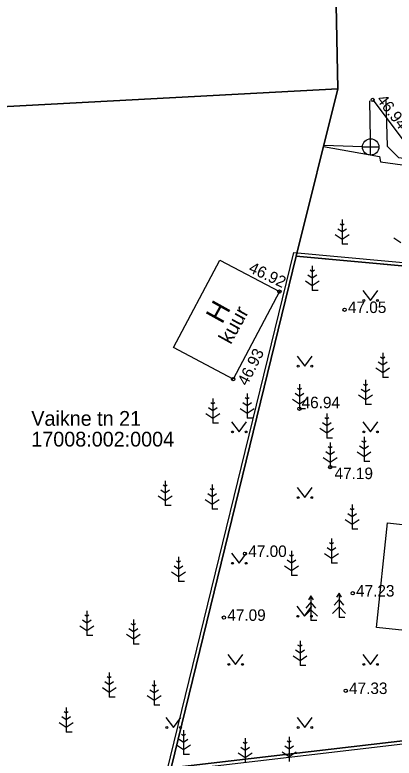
# Model space of a CAD drawing. Extents: x 642258 to 642462, y 6455764 to 6456273.
# Drawn here: x 642306.33 to 642329.45, y 6455978.14 to 6456023.4 of the extents above; entities that cross this region are included whole.
import ezdxf

# ---------------------------------------------------------------- set-up
doc = ezdxf.new("R2010")
doc.units = 0
for name, color, linetype in [('HALJASTUS', 7, 'Continuous'), ('HOONE', 7, 'Continuous'), ('KKAEV', 7, 'Continuous'), ('KORGUS-EH2000', 7, 'Continuous'), ('KTRASS', 7, 'Continuous'), ('MOOTPIIR', 7, 'Continuous'), ('PIIR', 7, 'Continuous'), ('PUU', 7, 'Continuous'), ('SKTRASS', 7, 'Continuous'), ('TEE', 7, 'Continuous'), ('VTRASS', 7, 'Continuous')]:
    doc.layers.add(name, color=color, linetype=linetype)

msp = doc.modelspace()

# ---------------------------------------------------------------- linework, layer by layer
at = {"layer": 'HALJASTUS'}
for p, q in [((642327.537, 6456006.607), (642328, 6456006)), ((642328, 6456006), (642328.446, 6456006.607)), ((642323.537, 6456002.607), (642324, 6456002)), ((642324, 6456002), (642324.446, 6456002.607)), ((642319.537, 6455998.607), (642320, 6455998)), ((642320, 6455998), (642320.446, 6455998.607)), ((642327.537, 6455998.607), (642328, 6455998)), ((642328, 6455998), (642328.446, 6455998.607)), ((642323.537, 6455994.607), (642324, 6455994)), ((642324, 6455994), (642324.446, 6455994.607)), ((642319.537, 6455990.607), (642320, 6455990)), ((642320, 6455990), (642320.446, 6455990.607)), ((642323.515, 6455987.38), (642323.978, 6455986.774)), ((642323.978, 6455986.774), (642324.424, 6455987.38)), ((642319.313, 6455984.451), (642319.777, 6455983.844)), ((642319.777, 6455983.844), (642320.222, 6455984.451)), ((642327.537, 6455984.451), (642328, 6455983.844)), ((642328, 6455983.844), (642328.446, 6455984.451)), ((642315.537, 6455980.607), (642316, 6455980)), ((642316, 6455980), (642316.446, 6455980.607)), ((642323.537, 6455980.607), (642324, 6455980)), ((642324, 6455980), (642324.446, 6455980.607))]:
    msp.add_line(p, q, dxfattribs=at)
for centre in [(642327.599, 6456006), (642328.428, 6456006), (642323.599, 6456002), (642324.428, 6456002), (642319.599, 6455998), (642320.428, 6455998), (642327.599, 6455998), (642328.428, 6455998), (642323.599, 6455994), (642324.428, 6455994), (642319.599, 6455990), (642320.428, 6455990), (642323.577, 6455986.774), (642324.406, 6455986.774), (642319.376, 6455983.844), (642320.204, 6455983.844), (642327.599, 6455983.844), (642328.428, 6455983.844), (642315.599, 6455980), (642316.428, 6455980), (642323.599, 6455980), (642324.428, 6455980)]:
    msp.add_circle(centre, 0.055, dxfattribs=at)
at = {"layer": 'HOONE'}
msp.add_line((642316.003, 6456003.144), (642318.817, 6456008.461), dxfattribs=at)
msp.add_lwpolyline([(642318.817, 6456008.461), (642322.462, 6456006.549), (642319.641, 6456001.219), (642316.003, 6456003.144)], dxfattribs=at)
at = {"layer": 'KKAEV'}
for p, q in [((642328.019, 6456014.853), (642328.019, 6456015.853)), ((642327.519, 6456015.353), (642328.519, 6456015.353))]:
    msp.add_line(p, q, dxfattribs=at)
msp.add_circle((642328.019, 6456015.353), 0.5, dxfattribs=at)
at = {"layer": 'KORGUS-EH2000'}
for centre in [(642328.142, 6456018.221), (642322.462, 6456006.549), (642326.432, 6456005.44), (642319.641, 6456001.219), (642323.679, 6455999.406), (642325.557, 6455995.861), (642320.36, 6455990.585), (642326.928, 6455988.175), (642319.079, 6455986.696), (642326.5, 6455982.24)]:
    msp.add_circle(centre, 0.1, dxfattribs=at)
at = {"layer": 'KTRASS'}
for p, q in [((642328.011, 6456015.853), (642327.974, 6456018.155)), ((642325.175, 6456015.468), (642327.519, 6456015.373))]:
    msp.add_line(p, q, dxfattribs=at)
msp.add_lwpolyline([(642328.937, 6456018.191), (642329.02, 6456015.39), (642329.713, 6456014.717), (642347.917, 6456012.304)], dxfattribs=at)
at = {"layer": 'MOOTPIIR'}
msp.add_lwpolyline([(642315.597, 6455977.308), (642323.327, 6456008.915), (642361.282, 6456005.448), (642357.324, 6455989.879), (642358.397, 6455982.305)], close=True, dxfattribs=at)
at = {"layer": 'PIIR'}
msp.add_lwpolyline([(642424.41, 6456096.97), (642422.61, 6456070.06), (642419.88, 6456034.96), (642420.26, 6455964.7), (642403.83, 6455963.1), (642403.56, 6455970.82), (642403.53, 6455995.65), (642403.49, 6456001.39), (642323.48, 6456008.7), (642326.02, 6456018.9), (642325.4, 6456049.55), (642338.87, 6456048.71), (642348.4, 6456048.13), (642339.18, 6456043), (642338.1, 6456015.87), (642369.95, 6456012.56), (642401.24, 6456009.31), (642404.96, 6456044.33), (642407.86, 6456071.65), (642409.74, 6456090.05)], dxfattribs=at)
for points in [[(642294.47, 6456017.21), (642288.11, 6456021.76), (642272.04, 6456021.99), (642274.79, 6456054.38), (642291.71, 6456052.67), (642317.1, 6456050.06), (642325.4, 6456049.55), (642326.02, 6456018.9)], [(642269.03, 6455975.51), (642272.04, 6456021.99), (642288.11, 6456021.76), (642294.47, 6456017.21), (642326.02, 6456018.9), (642323.48, 6456008.7), (642315.86, 6455977.54)], [(642315.86, 6455977.54), (642323.48, 6456008.7), (642361.03, 6456005.27), (642357.12, 6455989.89), (642358.17, 6455982.48)], [(642361.78, 6455956.33), (642362.18, 6455954), (642319.2, 6455948.95), (642315.86, 6455977.54), (642358.17, 6455982.48), (642360.72, 6455964.38)]]:
    msp.add_lwpolyline(points, close=True, dxfattribs=at)
at = {"layer": 'PUU'}
for p, q in [((642326.277, 6456010.577), (642326.153, 6456010.66)), ((642326.277, 6456010.927), (642326.277, 6456009.427)), ((642326.402, 6456010.66), (642326.277, 6456010.577)), ((642326.277, 6456010.177), (642326.011, 6456010.355)), ((642326.544, 6456010.355), (642326.277, 6456010.177)), ((642325.853, 6456010.017), (642326.277, 6456009.734)), ((642326.277, 6456009.734), (642326.702, 6456010.017)), ((642329.426, 6456009.824), (642329.85, 6456009.541)), ((642326.637, 6456009.427), (642326.277, 6456009.427)), ((642324.463, 6456008.107), (642324.463, 6456006.607)), ((642324.463, 6456007.357), (642324.197, 6456007.535)), ((642324.463, 6456007.757), (642324.339, 6456007.84)), ((642324.588, 6456007.84), (642324.463, 6456007.757)), ((642324.73, 6456007.535), (642324.463, 6456007.357)), ((642324.039, 6456007.197), (642324.463, 6456006.914)), ((642324.463, 6456006.914), (642324.888, 6456007.197)), ((642324.823, 6456006.607), (642324.463, 6456006.607)), ((642328.751, 6456002.46), (642328.626, 6456002.543)), ((642328.751, 6456002.81), (642328.751, 6456001.31)), ((642328.875, 6456002.543), (642328.751, 6456002.46)), ((642328.751, 6456002.06), (642328.484, 6456002.238)), ((642329.017, 6456002.238), (642328.751, 6456002.06)), ((642328.327, 6456001.899), (642328.751, 6456001.617)), ((642328.751, 6456001.617), (642329.175, 6456001.899)), ((642327.703, 6456001.164), (642327.703, 6455999.664)), ((642329.111, 6456001.31), (642328.751, 6456001.31)), ((642323.679, 6456000.906), (642323.679, 6455999.406)), ((642327.703, 6456000.814), (642327.578, 6456000.897)), ((642327.827, 6456000.897), (642327.703, 6456000.814)), ((642320.49, 6456000.341), (642320.49, 6455998.841)), ((642323.679, 6456000.156), (642323.412, 6456000.333)), ((642323.679, 6456000.556), (642323.554, 6456000.638)), ((642323.803, 6456000.638), (642323.679, 6456000.556)), ((642323.945, 6456000.333), (642323.679, 6456000.156)), ((642327.278, 6456000.253), (642327.703, 6455999.97)), ((642327.703, 6456000.414), (642327.436, 6456000.592)), ((642327.969, 6456000.592), (642327.703, 6456000.414)), ((642327.703, 6455999.97), (642328.127, 6456000.253)), ((642318.393, 6456000.039), (642318.393, 6455998.539)), ((642320.49, 6455999.991), (642320.365, 6456000.074)), ((642320.614, 6456000.074), (642320.49, 6455999.991)), ((642323.254, 6455999.995), (642323.679, 6455999.712)), ((642323.679, 6455999.712), (642324.103, 6455999.995)), ((642318.393, 6455999.289), (642318.127, 6455999.467)), ((642318.393, 6455999.689), (642318.269, 6455999.772)), ((642318.518, 6455999.772), (642318.393, 6455999.689)), ((642318.66, 6455999.467), (642318.393, 6455999.289)), ((642320.065, 6455999.431), (642320.49, 6455999.148)), ((642320.49, 6455999.591), (642320.223, 6455999.769)), ((642320.756, 6455999.769), (642320.49, 6455999.591)), ((642320.49, 6455999.148), (642320.914, 6455999.431)), ((642324.039, 6455999.406), (642323.679, 6455999.406)), ((642328.063, 6455999.664), (642327.703, 6455999.664)), ((642317.969, 6455999.129), (642318.393, 6455998.846)), ((642318.393, 6455998.846), (642318.818, 6455999.129)), ((642325.34, 6455999.129), (642325.34, 6455997.629)), ((642318.753, 6455998.539), (642318.393, 6455998.539)), ((642320.85, 6455998.841), (642320.49, 6455998.841)), ((642325.34, 6455998.379), (642325.074, 6455998.557)), ((642325.34, 6455998.779), (642325.216, 6455998.862)), ((642325.465, 6455998.862), (642325.34, 6455998.779)), ((642325.607, 6455998.557), (642325.34, 6455998.379)), ((642324.916, 6455998.218), (642325.34, 6455997.935)), ((642325.34, 6455997.935), (642325.764, 6455998.218)), ((642325.7, 6455997.629), (642325.34, 6455997.629)), ((642327.613, 6455997.705), (642327.613, 6455996.205)), ((642325.557, 6455997.011), (642325.433, 6455997.094)), ((642325.557, 6455997.361), (642325.557, 6455995.861)), ((642325.682, 6455997.094), (642325.557, 6455997.011)), ((642327.613, 6455996.955), (642327.346, 6455997.133)), ((642327.613, 6455997.355), (642327.488, 6455997.438)), ((642327.737, 6455997.438), (642327.613, 6455997.355)), ((642327.879, 6455997.133), (642327.613, 6455996.955)), ((642325.557, 6455996.611), (642325.291, 6455996.789)), ((642325.824, 6455996.789), (642325.557, 6455996.611)), ((642327.188, 6455996.794), (642327.613, 6455996.512)), ((642327.613, 6455996.512), (642328.037, 6455996.794)), ((642325.133, 6455996.45), (642325.557, 6455996.167)), ((642325.557, 6455996.167), (642325.981, 6455996.45)), ((642327.973, 6455996.205), (642327.613, 6455996.205)), ((642325.917, 6455995.861), (642325.557, 6455995.861)), ((642315.495, 6455995.018), (642315.495, 6455993.518)), ((642315.495, 6455994.268), (642315.228, 6455994.446)), ((642315.495, 6455994.668), (642315.37, 6455994.751)), ((642315.619, 6455994.751), (642315.495, 6455994.668)), ((642315.761, 6455994.446), (642315.495, 6455994.268)), ((642318.353, 6455994.449), (642318.229, 6455994.532)), ((642318.353, 6455994.799), (642318.353, 6455993.299)), ((642318.478, 6455994.532), (642318.353, 6455994.449)), ((642315.07, 6455994.108), (642315.495, 6455993.825)), ((642315.495, 6455993.825), (642315.919, 6455994.108)), ((642318.353, 6455994.049), (642318.087, 6455994.227)), ((642318.62, 6455994.227), (642318.353, 6455994.049)), ((642315.855, 6455993.518), (642315.495, 6455993.518)), ((642317.929, 6455993.889), (642318.353, 6455993.606)), ((642318.353, 6455993.606), (642318.778, 6455993.889)), ((642326.887, 6455993.581), (642326.887, 6455992.081)), ((642318.713, 6455993.299), (642318.353, 6455993.299)), ((642326.887, 6455992.831), (642326.62, 6455993.009)), ((642326.887, 6455993.231), (642326.762, 6455993.314)), ((642327.011, 6455993.314), (642326.887, 6455993.231)), ((642327.153, 6455993.009), (642326.887, 6455992.831)), ((642326.463, 6455992.671), (642326.887, 6455992.388)), ((642326.887, 6455992.388), (642327.311, 6455992.671)), ((642327.247, 6455992.081), (642326.887, 6455992.081)), ((642325.637, 6455991.161), (642325.513, 6455991.244)), ((642325.637, 6455991.511), (642325.637, 6455990.011)), ((642325.761, 6455991.244), (642325.637, 6455991.161)), ((642323.195, 6455990.765), (642323.195, 6455989.265)), ((642325.637, 6455990.761), (642325.37, 6455990.939)), ((642325.904, 6455990.939), (642325.637, 6455990.761)), ((642316.308, 6455990.396), (642316.308, 6455988.896)), ((642323.195, 6455990.415), (642323.07, 6455990.498)), ((642323.319, 6455990.498), (642323.195, 6455990.415)), ((642325.213, 6455990.6), (642325.637, 6455990.317)), ((642325.637, 6455990.317), (642326.061, 6455990.6)), ((642316.308, 6455990.046), (642316.184, 6455990.129)), ((642316.433, 6455990.129), (642316.308, 6455990.046)), ((642322.77, 6455989.854), (642323.195, 6455989.571)), ((642323.195, 6455990.015), (642322.928, 6455990.192)), ((642323.461, 6455990.192), (642323.195, 6455990.015)), ((642323.195, 6455989.571), (642323.619, 6455989.854)), ((642325.997, 6455990.011), (642325.637, 6455990.011)), ((642315.884, 6455989.486), (642316.308, 6455989.203)), ((642316.308, 6455989.646), (642316.042, 6455989.824)), ((642316.575, 6455989.824), (642316.308, 6455989.646)), ((642316.308, 6455989.203), (642316.733, 6455989.486)), ((642323.555, 6455989.265), (642323.195, 6455989.265)), ((642316.668, 6455988.896), (642316.308, 6455988.896)), ((642326.09, 6455988.19), (642325.94, 6455987.94)), ((642326.24, 6455987.94), (642326.09, 6455988.19)), ((642326.09, 6455988.19), (642326.09, 6455986.69)), ((642324.378, 6455987.624), (642324.078, 6455987.274)), ((642324.378, 6455988.024), (642324.228, 6455987.774)), ((642324.528, 6455987.774), (642324.378, 6455988.024)), ((642324.378, 6455988.024), (642324.378, 6455986.524)), ((642324.678, 6455987.274), (642324.378, 6455987.624)), ((642326.09, 6455987.79), (642325.79, 6455987.44)), ((642326.39, 6455987.44), (642326.09, 6455987.79)), ((642324.378, 6455987.174), (642323.978, 6455986.774)), ((642324.778, 6455986.774), (642324.378, 6455987.174)), ((642326.09, 6455987.34), (642325.69, 6455986.94)), ((642326.49, 6455986.94), (642326.09, 6455987.34)), ((642310.728, 6455986.76), (642310.604, 6455986.843)), ((642310.728, 6455987.11), (642310.728, 6455985.61)), ((642310.853, 6455986.843), (642310.728, 6455986.76)), ((642326.45, 6455986.69), (642326.09, 6455986.69)), ((642310.728, 6455986.36), (642310.462, 6455986.538)), ((642310.995, 6455986.538), (642310.728, 6455986.36)), ((642313.557, 6455986.235), (642313.432, 6455986.318)), ((642313.557, 6455986.585), (642313.557, 6455985.085)), ((642313.681, 6455986.318), (642313.557, 6455986.235)), ((642324.738, 6455986.524), (642324.378, 6455986.524)), ((642310.304, 6455986.199), (642310.728, 6455985.917)), ((642310.728, 6455985.917), (642311.153, 6455986.199)), ((642313.557, 6455985.835), (642313.29, 6455986.013)), ((642313.823, 6455986.013), (642313.557, 6455985.835)), ((642311.088, 6455985.61), (642310.728, 6455985.61)), ((642313.133, 6455985.675), (642313.557, 6455985.392)), ((642313.557, 6455985.392), (642313.981, 6455985.675)), ((642313.917, 6455985.085), (642313.557, 6455985.085)), ((642323.715, 6455984.932), (642323.59, 6455985.015)), ((642323.715, 6455985.282), (642323.715, 6455983.782)), ((642323.839, 6455985.015), (642323.715, 6455984.932)), ((642323.715, 6455984.532), (642323.448, 6455984.709)), ((642323.981, 6455984.709), (642323.715, 6455984.532)), ((642323.29, 6455984.371), (642323.715, 6455984.088)), ((642323.715, 6455984.088), (642324.139, 6455984.371)), ((642324.075, 6455983.782), (642323.715, 6455983.782)), ((642312.09, 6455983.005), (642311.965, 6455983.088)), ((642312.09, 6455983.355), (642312.09, 6455981.855)), ((642312.214, 6455983.088), (642312.09, 6455983.005)), ((642312.09, 6455982.605), (642311.823, 6455982.783)), ((642312.356, 6455982.783), (642312.09, 6455982.605)), ((642314.819, 6455982.853), (642314.819, 6455981.353)), ((642311.666, 6455982.444), (642312.09, 6455982.161)), ((642312.09, 6455982.161), (642312.514, 6455982.444)), ((642314.819, 6455982.103), (642314.553, 6455982.28)), ((642314.819, 6455982.503), (642314.695, 6455982.586)), ((642314.944, 6455982.586), (642314.819, 6455982.503)), ((642315.086, 6455982.28), (642314.819, 6455982.103)), ((642312.45, 6455981.855), (642312.09, 6455981.855)), ((642314.395, 6455981.942), (642314.819, 6455981.659)), ((642314.819, 6455981.659), (642315.243, 6455981.942)), ((642315.179, 6455981.353), (642314.819, 6455981.353)), ((642309.464, 6455980.868), (642309.339, 6455980.951)), ((642309.464, 6455981.218), (642309.464, 6455979.718)), ((642309.588, 6455980.951), (642309.464, 6455980.868)), ((642309.464, 6455980.468), (642309.197, 6455980.646)), ((642309.73, 6455980.646), (642309.464, 6455980.468)), ((642309.039, 6455980.308), (642309.464, 6455980.025)), ((642309.464, 6455980.025), (642309.888, 6455980.308)), ((642309.824, 6455979.718), (642309.464, 6455979.718)), ((642316.619, 6455979.497), (642316.494, 6455979.58)), ((642316.619, 6455979.847), (642316.619, 6455978.347)), ((642316.743, 6455979.58), (642316.619, 6455979.497)), ((642323.057, 6455979.43), (642323.057, 6455977.93)), ((642316.619, 6455979.097), (642316.352, 6455979.275)), ((642316.885, 6455979.275), (642316.619, 6455979.097)), ((642320.367, 6455979.008), (642320.242, 6455979.091)), ((642320.367, 6455979.358), (642320.367, 6455977.858)), ((642320.491, 6455979.091), (642320.367, 6455979.008)), ((642323.057, 6455979.08), (642322.933, 6455979.163)), ((642323.181, 6455979.163), (642323.057, 6455979.08)), ((642316.194, 6455978.936), (642316.619, 6455978.654)), ((642316.619, 6455978.654), (642317.043, 6455978.936)), ((642320.367, 6455978.608), (642320.1, 6455978.786)), ((642320.633, 6455978.786), (642320.367, 6455978.608)), ((642323.057, 6455978.68), (642322.79, 6455978.857)), ((642323.324, 6455978.857), (642323.057, 6455978.68)), ((642316.979, 6455978.347), (642316.619, 6455978.347)), ((642319.942, 6455978.448), (642320.367, 6455978.165)), ((642320.367, 6455978.165), (642320.791, 6455978.448)), ((642322.633, 6455978.519), (642323.057, 6455978.236)), ((642323.057, 6455978.236), (642323.481, 6455978.519))]:
    msp.add_line(p, q, dxfattribs=at)
at = {"layer": 'SKTRASS'}
msp.add_lwpolyline([(642346.465, 6455986.279), (642346.465, 6455984.187), (642338.566, 6455985.019), (642328.369, 6455986.093), (642329.05, 6455992.463), (642331.028, 6455992.247)], dxfattribs=at)
at = {"layer": 'TEE'}
msp.add_lwpolyline([(642328.142, 6456018.221), (642330.969, 6456014.472), (642335.646, 6456012.62), (642346.45, 6456011.344), (642353.118, 6456010.59), (642359.709, 6456009.898)], dxfattribs=at)
at = {"layer": 'VTRASS'}
msp.add_lwpolyline([(642325.154, 6456015.384), (642328.567, 6456014.772), (642328.611, 6456014.438), (642348.413, 6456011.738), (642351.849, 6456011.674), (642359.779, 6456010.562)], dxfattribs=at)

# ---------------------------------------------------------------- texts
at = {"layer": 'HOONE'}
for s, height, p in [('H', 1.2, (642318.962, 6456004.522)), ('kuur', 0.9, (642319.489, 6456003.283))]:
    msp.add_text(s, height=height, rotation=60.9521, dxfattribs=at).set_placement(p)
at = {"layer": 'KORGUS-EH2000'}
for s, rotation, p in [('46.94', 307.6559, (642328.345, 6456018.22)), ('46.92', 334.4481, (642320.529, 6456007.762)), ('46.93', 63.204, (642320.489, 6456000.762))]:
    msp.add_text(s, height=0.7, rotation=rotation, dxfattribs=at).set_placement(p)
for s, p in [('47.05', (642326.632, 6456005.24)), ('46.94', (642323.809, 6455999.442)), ('47.19', (642325.817, 6455995.126)), ('47.00', (642320.56, 6455990.385)), ('47.23', (642327.128, 6455987.975)), ('47.09', (642319.279, 6455986.496)), ('47.33', (642326.7, 6455982.04))]:
    msp.add_text(s, height=0.7, dxfattribs=at).set_placement(p)
at = {"layer": 'PIIR'}
for s, p in [('Vaikne tn 21', (642307.338, 6455998.372)), ('17008:002:0004', (642307.338, 6455997.11))]:
    msp.add_text(s, height=0.9, dxfattribs=at).set_placement(p)

doc.saveas('drawing.dxf')
